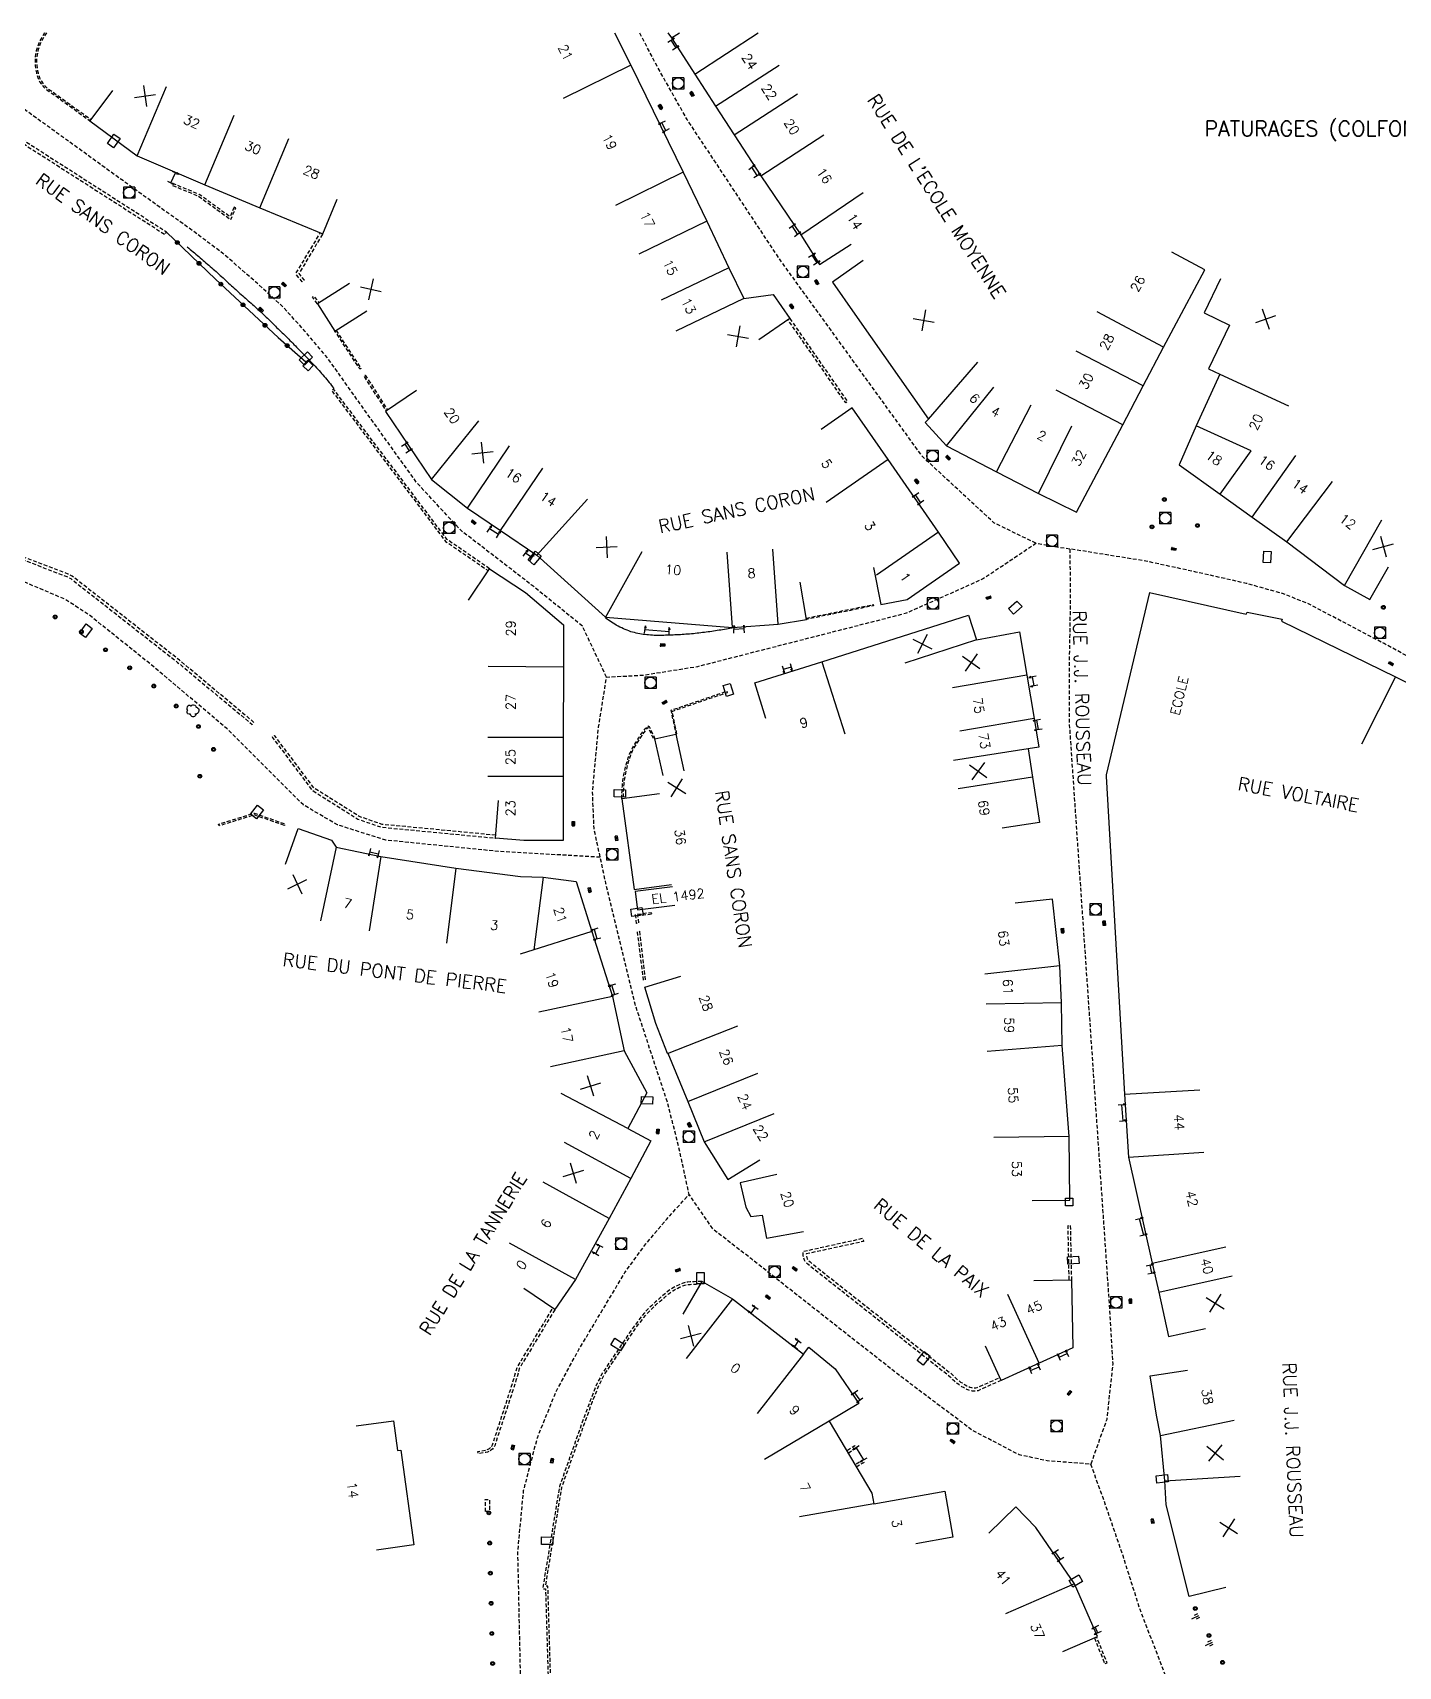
# Model space of a CAD drawing. Header units: millimetres. Extents: x 113000 to 114001, y 121999 to 123000.
# Drawn here: x 113721.6 to 113902.8, y 122783.2 to 123000 of the extents above; entities that cross this region are included whole.
import ezdxf
from ezdxf.enums import TextEntityAlignment as Align

# ---------------------------------------------------------------- set-up
doc = ezdxf.new("R2010")
doc.units = ezdxf.units.MM
doc.linetypes.add('DASHED', pattern=[0.75, 0.5, -0.25])
doc.layers.get('0').update_dxf_attribs({"linetype": 'CONTINUOUS'})
for name, color, linetype in [('W0001', 6, 'DASHED'), ('W0008', 7, 'CONTINUOUS'), ('W0017', 7, 'CONTINUOUS'), ('W0100', 7, 'CONTINUOUS'), ('W0105', 7, 'CONTINUOUS'), ('W0112', 1, 'DASHED'), ('W0211', 2, 'CONTINUOUS'), ('W0300', 7, 'CONTINUOUS'), ('W0322', 7, 'CONTINUOUS'), ('W0400', 7, 'CONTINUOUS'), ('W0420', 7, 'CONTINUOUS'), ('W0980', 7, 'CONTINUOUS'), ('W0984', 7, 'CONTINUOUS'), ('W0989', 7, 'CONTINUOUS'), ('W0991', 7, 'CONTINUOUS'), ('W1102', 7, 'CONTINUOUS'), ('W1471', 7, 'CONTINUOUS')]:
    doc.layers.add(name, color=color, linetype=linetype)
doc.styles.get("Standard").update_dxf_attribs({"font": 'romans.shx', "width": 0.85})

# ---------------------------------------------------------------- blocks, each defined once
blk = doc.blocks.new('t322o')
at = {"color": 0, "linetype": 'Continuous'}
for radius in [0.25, 0.15]:
    blk.add_circle((0, 0), radius, dxfattribs=at)
blk = doc.blocks.new('T400')
for p, q in [((-0.15, 0.3), (0.15, 0.3)), ((-0.15, -0.25), (-0.15, 0.3)), ((-0.15, 0.15), (0.15, 0.15)), ((-0.15, 0), (0.15, 0)), ((0.15, 0.3), (0.15, -0.25)), ((-0.15, -0.15), (0.15, -0.15)), ((-0.15, -0.25), (-0.15, -0.3)), ((-0.15, -0.3), (0.15, -0.3)), ((0.15, -0.3), (0.15, -0.25))]:
    blk.add_line(p, q)
blk = doc.blocks.new('t105o')
for p, q in [((-0.5, 0), (0.5, 0)), ((0.5, 0), (0.2, 0.1)), ((0.5, 0), (0.2, -0.1))]:
    blk.add_line(p, q)
blk = doc.blocks.new('T420')
for p, q in [((0.75, 0.75), (-0.75, 0.75)), ((-0.75, 0.75), (-0.75, -0.75)), ((0.75, 0.75), (0.75, -0.75)), ((0.75, -0.75), (-0.75, -0.75))]:
    blk.add_line(p, q)
blk.add_ellipse((0, 0), major_axis=(-0.53, 0.53), ratio=1, start_param=3.926991, end_param=10.210176)
blk = doc.blocks.new('t112o')
at = {"color": 0, "linetype": 'Continuous'}
for p, q in [((-0.5, 0.5), (0.5, 0.5)), ((-0.5, -0.5), (-0.5, 0.5)), ((0.5, 0.5), (0.5, -0.5)), ((0.5, -0.5), (-0.5, -0.5))]:
    blk.add_line(p, q, dxfattribs=at)
blk = doc.blocks.new('T1471')
at = {"color": 0, "linetype": 'Continuous', "flags": 128}
blk.add_lwpolyline([(-0.75, -0.5), (-0.75, 0.5), (0.75, 0.5), (0.75, -0.5), (-0.75, -0.5)], dxfattribs=at)
blk = doc.blocks.new('T300')
for p, q in [((-0.8, 0.51), (-0.86, 0.34)), ((-0.86, 0.34), (-0.86, 0.17)), ((-0.86, 0.17), (-0.74, 0.06)), ((-0.69, 0.63), (-0.8, 0.51)), ((-0.8, -0.06), (-0.74, 0.06)), ((-0.74, 0.06), (-0.69, 0.11)), ((-0.57, 0.69), (-0.69, 0.63)), ((-0.46, 0.69), (-0.57, 0.69)), ((-0.29, 0.63), (-0.46, 0.69)), ((-0.29, 0.63), (-0.17, 0.74)), ((-0.23, 0.57), (-0.29, 0.63)), ((-0.17, 0.74), (-0.06, 0.8)), ((-0.06, 0.8), (0.06, 0.8)), ((0.06, 0.8), (0.23, 0.74)), ((0.23, 0.74), (0.34, 0.63)), ((0.34, 0.63), (0.4, 0.51)), ((0.46, 0.46), (0.34, 0.46)), ((0.4, 0.51), (0.4, 0.46)), ((0.57, 0.4), (0.46, 0.46)), ((0.57, 0.4), (0.69, 0.29)), ((0.69, 0.29), (0.74, 0.17)), ((0.74, 0.06), (0.69, -0.17)), ((0.74, 0.17), (0.74, 0.06)), ((-0.8, -0.17), (-0.8, -0.06)), ((-0.8, -0.23), (-0.8, -0.17)), ((-0.74, -0.34), (-0.8, -0.23)), ((-0.69, -0.4), (-0.74, -0.34)), ((-0.51, -0.46), (-0.69, -0.4)), ((-0.4, -0.46), (-0.51, -0.46)), ((-0.4, -0.46), (-0.34, -0.46)), ((-0.34, -0.46), (-0.34, -0.4)), ((-0.34, -0.51), (-0.34, -0.46)), ((-0.29, -0.63), (-0.34, -0.51)), ((-0.17, -0.74), (-0.29, -0.63)), ((-0.06, -0.8), (-0.17, -0.74)), ((0.06, -0.8), (-0.06, -0.8)), ((0.17, -0.74), (0.06, -0.8)), ((0.23, -0.69), (0.17, -0.74)), ((0.29, -0.46), (0.23, -0.46)), ((0.29, -0.63), (0.23, -0.69)), ((0.46, -0.4), (0.29, -0.46)), ((0.34, -0.51), (0.29, -0.63)), ((0.34, -0.51), (0.34, -0.46)), ((0.57, -0.34), (0.46, -0.4)), ((0.63, -0.29), (0.57, -0.34)), ((0.69, -0.17), (0.63, -0.29))]:
    blk.add_line(p, q)
blk = doc.blocks.new('t991o')
at = {"color": 0, "linetype": 'Continuous'}
for p, q in [((-1, 1), (1, -1)), ((-1, -1), (1, 1))]:
    blk.add_line(p, q, dxfattribs=at)
blk = doc.blocks.new('t211o')
at = {"color": 0, "linetype": 'Continuous'}
for p, q in [((-0.29, 0.5), (-0.29, 0)), ((0, 1), (0, 0)), ((0.29, 0.5), (0.29, 0))]:
    blk.add_line(p, q, dxfattribs=at)

msp = doc.modelspace()

# ---------------------------------------------------------------- linework, layer by layer
at = {"layer": 'W0001', "flags": 128}
for points in [[(113854.73, 122932.25), (113849.15, 122934.97), (113839.68, 122943.75), (113820.78, 122969.86), (113808.46, 122988.46), (113804.41, 122995.63), (113802.13, 123000)], [(113797.75, 122914.49), (113794.56, 122921.25), (113787.76, 122926.75), (113778.44, 122933.93), (113772.58, 122940.27), (113765.59, 122949.99), (113760.85, 122956.67), (113757.73, 122960.39), (113754.8, 122963.62), (113751.18, 122966.93), (113746.82, 122970.72), (113742.52, 122973.94), (113737.65, 122977.41), (113716.9, 122992.42)], [(113796.91, 122890.59), (113783.36, 122891.36), (113768.44, 122892.86), (113762.05, 122894.88), (113757.51, 122897.53), (113747.34, 122907.67), (113737.68, 122915.84), (113729.12, 122922.71), (113725.88, 122924.82), (113715.58, 122929.19), (113701.23, 122937.6), (113695.38, 122942.11), (113691.01, 122946.48), (113687.44, 122953.24)], [(113802.5, 122700.55), (113801.19, 122704.59), (113797.67, 122710.22), (113795.08, 122715.63), (113792.7, 122721.02), (113789.78, 122728.71), (113788.13, 122735.85), (113787.46, 122744.21), (113786.92, 122762.52), (113786.3, 122783.78), (113785.98, 122798.47), (113786.75, 122806.57), (113788.57, 122813.56), (113791.04, 122819.66), (113794.07, 122825.26), (113797.19, 122830.47), (113800.2, 122835.5), (113802.97, 122839.3), (113805.74, 122842.58), (113808.71, 122845.86), (113807.32, 122852.25), (113805.83, 122858.08), (113801.54, 122871.1), (113797.67, 122887.11), (113796.09, 122894.4), (113795.89, 122899.29), (113796.69, 122907.83), (113797.75, 122914.49), (113802.62, 122914.76), (113809.85, 122915.91), (113837.55, 122923), (113847.65, 122927.51), (113854.73, 122932.25), (113859.24, 122931.5)], [(113927.51, 122906.05), (113916.03, 122910.77), (113900.97, 122918.93), (113890.93, 122924.2), (113887.48, 122925.58), (113882.66, 122926.92), (113875.98, 122928.43), (113869.32, 122929.88), (113859.24, 122931.5), (113859.29, 122924.24), (113859.14, 122915.93), (113859.17, 122908.17), (113860.35, 122890.86), (113862.89, 122854.01), (113864.37, 122832.54), (113864.93, 122823.37), (113864.13, 122816), (113862.01, 122810.06)], [(113929.86, 122710.73), (113928.82, 122712.03), (113925.11, 122716.44), (113918.26, 122725.3), (113910.38, 122734.32), (113904.2, 122740.66), (113898.36, 122746.48), (113892.77, 122752.24), (113886.57, 122759.2), (113880.89, 122766.38), (113876.56, 122772.86), (113872.48, 122780.64), (113868.55, 122790.79), (113866.34, 122797.76), (113863.61, 122805.72), (113862.01, 122810.06), (113856.22, 122810.5), (113852.53, 122811.3), (113846.32, 122814.54), (113837.1, 122821.46), (113824.19, 122831.58), (113817.04, 122837.24), (113811.9, 122841.22), (113808.71, 122845.86)]]:
    msp.add_lwpolyline(points, dxfattribs=at)
at = {"layer": 'W0008', "flags": 128}
msp.add_lwpolyline([(113742.1, 122971.57), (113742.3, 122971.41), (113742.49, 122971.25), (113742.68, 122971.09), (113742.88, 122970.93), (113743.07, 122970.77), (113743.26, 122970.61), (113743.45, 122970.44), (113743.64, 122970.28), (113743.83, 122970.12), (113744.02, 122969.95), (113744.21, 122969.79), (113744.4, 122969.63), (113744.59, 122969.46), (113744.78, 122969.3), (113744.97, 122969.13), (113745.16, 122968.97), (113745.35, 122968.8), (113745.54, 122968.64), (113745.73, 122968.47), (113745.92, 122968.3), (113746.11, 122968.13), (113746.29, 122967.96), (113746.48, 122967.79), (113746.67, 122967.63), (113746.85, 122967.46), (113747.04, 122967.29), (113747.23, 122967.11), (113747.41, 122966.94), (113747.6, 122966.77), (113747.79, 122966.6), (113747.97, 122966.43), (113748.16, 122966.26), (113748.34, 122966.09), (113748.53, 122965.92), (113748.72, 122965.75), (113748.9, 122965.58), (113749.09, 122965.41), (113749.28, 122965.25), (113749.46, 122965.09), (113749.64, 122964.92), (113749.83, 122964.76), (113750.01, 122964.6), (113750.2, 122964.43), (113750.38, 122964.27), (113750.57, 122964.11), (113750.75, 122963.95), (113750.94, 122963.78), (113751.12, 122963.62), (113751.3, 122963.45), (113751.49, 122963.29), (113751.67, 122963.12), (113751.85, 122962.95), (113752.03, 122962.78), (113752.21, 122962.61), (113752.38, 122962.44), (113752.56, 122962.27), (113752.74, 122962.1), (113752.92, 122961.93), (113753.09, 122961.75), (113753.27, 122961.58), (113753.45, 122961.41), (113753.62, 122961.23), (113753.8, 122961.06), (113753.97, 122960.89), (113754.15, 122960.72), (113754.33, 122960.54), (113754.51, 122960.37), (113754.68, 122960.19), (113754.86, 122960.02), (113755.04, 122959.85), (113755.21, 122959.67), (113755.39, 122959.5), (113755.57, 122959.32), (113755.74, 122959.15), (113755.92, 122958.97), (113756.1, 122958.8), (113756.27, 122958.62), (113756.45, 122958.45), (113756.62, 122958.27), (113756.8, 122958.1), (113756.97, 122957.92), (113757.15, 122957.74), (113757.32, 122957.57), (113757.49, 122957.39), (113757.67, 122957.21), (113757.84, 122957.03), (113758.02, 122956.84), (113758.2, 122956.66), (113758.38, 122956.47), (113758.56, 122956.29), (113758.73, 122956.1), (113758.91, 122955.92), (113759.08, 122955.73), (113759.26, 122955.54), (113759.43, 122955.35), (113759.6, 122955.16), (113759.77, 122954.97), (113759.94, 122954.78), (113760.11, 122954.58), (113760.28, 122954.39), (113760.45, 122954.19), (113760.61, 122953.99), (113760.78, 122953.79), (113760.94, 122953.59), (113761.1, 122953.39), (113761.26, 122953.18), (113761.42, 122952.98), (113761.58, 122952.77)], dxfattribs=at)
at = {"layer": 'W0017', "flags": 128}
msp.add_lwpolyline([(113814.62, 122921.01), (113814.38, 122920.97), (113814.13, 122920.93), (113813.89, 122920.89), (113813.65, 122920.85), (113813.41, 122920.81), (113813.16, 122920.77), (113812.92, 122920.73), (113812.68, 122920.7), (113812.44, 122920.66), (113812.19, 122920.62), (113811.95, 122920.59), (113811.71, 122920.55), (113811.46, 122920.52), (113811.22, 122920.49), (113810.98, 122920.46), (113810.73, 122920.42), (113810.49, 122920.39), (113810.25, 122920.36), (113810, 122920.33), (113809.76, 122920.31), (113809.52, 122920.28), (113809.27, 122920.25), (113809.03, 122920.23), (113808.78, 122920.21), (113808.54, 122920.19), (113808.29, 122920.17), (113808.05, 122920.15), (113807.8, 122920.13), (113807.56, 122920.12), (113807.31, 122920.1), (113807.07, 122920.09), (113806.82, 122920.08), (113806.58, 122920.07), (113806.33, 122920.06), (113806.09, 122920.05), (113805.84, 122920.04), (113805.59, 122920.04), (113805.34, 122920.03), (113805.09, 122920.03), (113804.84, 122920.02), (113804.59, 122920.02), (113804.34, 122920.03), (113804.09, 122920.03), (113803.84, 122920.04), (113803.59, 122920.06), (113803.34, 122920.08), (113803.1, 122920.1), (113802.86, 122920.13), (113802.62, 122920.16), (113802.38, 122920.2), (113802.15, 122920.24), (113801.91, 122920.28), (113801.68, 122920.33), (113801.45, 122920.39), (113801.21, 122920.45), (113800.98, 122920.52), (113800.73, 122920.61), (113800.48, 122920.7), (113800.24, 122920.8), (113800, 122920.91), (113799.76, 122921.03), (113799.52, 122921.14), (113799.29, 122921.27), (113799.05, 122921.39), (113798.84, 122921.51), (113798.63, 122921.64), (113798.42, 122921.76), (113798.22, 122921.9), (113798.02, 122922.03), (113797.82, 122922.17), (113797.62, 122922.32)], dxfattribs=at)
at = {"layer": 'W0100', "flags": 128}
for points in [[(113798.82, 123000), (113800.96, 122995.68), (113807.91, 122981.49), (113811.05, 122974.97), (113814, 122968.8), (113815.95, 122964.71), (113819.85, 122965.28), (113822.07, 122962.08), (113817.95, 122959.24)], [(113805.89, 123000), (113806.35, 122999.3), (113809.49, 122994.5), (113812.23, 122990.27), (113814.69, 122986.44), (113818.21, 122981), (113823.53, 122973.16), (113826, 122969.26), (113830.22, 122971.93)], [(113806.29, 122998.99), (113806.94, 122998)], [(113732.18, 122992.32), (113729.19, 122988.32), (113735.44, 122983.65), (113744.45, 122979.82), (113751.75, 122976.74), (113760.08, 122973.3), (113761.99, 122977.92)], [(113805.63, 122987), (113805.09, 122988.05)], [(113817.74, 122981.05), (113817.03, 122982.15)], [(113739.92, 122980.09), (113740.54, 122981.42)], [(113823.11, 122973.27), (113822.39, 122974.36)], [(113831.82, 122969.77), (113827.72, 122966.91), (113830.69, 122962.66), (113830.7, 122962.66), (113840.46, 122948.71), (113840.02, 122948.27), (113842.87, 122945.18), (113849.49, 122941.75), (113855.08, 122938.86), (113860.11, 122936.37), (113866.29, 122947.96), (113868.96, 122953.13), (113871.68, 122958.25), (113877.17, 122968.52), (113872.76, 122970.88)], [(113825, 122970.47), (113825.64, 122969.45)], [(113763.64, 122966.71), (113759.41, 122964.04), (113761.71, 122960.4), (113765.94, 122963.07)], [(113879.23, 122967.34), (113877.05, 122962.84), (113880.43, 122961.21), (113877.62, 122955.41), (113879.16, 122954.67), (113876.02, 122947.84), (113873.74, 122942.64), (113879.2, 122938.75), (113883.43, 122935.73), (113888.05, 122932.45), (113895.71, 122926.66), (113899.06, 122924.77), (113901.52, 122929.12)], [(113772.53, 122952.53), (113768.4, 122949.72), (113774.54, 122940.7), (113779.28, 122936.91), (113783.69, 122933.94), (113788.52, 122930.68), (113797.63, 122922.43), (113814.46, 122921.08), (113820.53, 122921.51), (113824.29, 122922.15), (113823.45, 122927.08)], [(113833.2, 122929.05), (113834.14, 122924.14), (113837.63, 122924.81), (113844.61, 122929.61), (113841.8, 122933.74), (113835.11, 122943.35), (113830.34, 122950.21), (113826.23, 122947.36)], [(113770.97, 122945.41), (113771.54, 122944.52)], [(113839.46, 122937.63), (113838.77, 122938.66)], [(113783.41, 122933.41), (113782.21, 122934.15)], [(113787.85, 122930.36), (113787, 122930.94)], [(113779.44, 122924.72), (113782.21, 122928.88), (113787, 122925.7), (113792.05, 122921.43), (113792.05, 122915.83), (113792, 122906.47), (113792.01, 122901.3), (113791.98, 122892.81), (113786.79, 122892.82), (113783.01, 122893.13), (113783.42, 122898.11)], [(113869.82, 122925.74), (113864.08, 122901.53), (113864.07, 122901.32), (113866.49, 122859.16), (113867.03, 122850.8), (113870.17, 122836.71), (113871.04, 122832.86), (113872.34, 122826.99), (113877.22, 122828.07)], [(113869.82, 122925.74), (113882.65, 122922.84), (113882.79, 122923.09), (113887.4, 122922.16), (113887.32, 122921.92), (113902.44, 122914.53), (113911.42, 122910), (113914.58, 122908.37), (113919.81, 122905.47), (113919.46, 122899.71), (113919.81, 122890.73), (113919.99, 122886.96), (113920.09, 122880.84), (113920.29, 122876.55), (113920.75, 122876.65), (113922.49, 122867.87), (113924.19, 122860.92), (113919.33, 122859.74)], [(113802.85, 122920.8), (113806.06, 122920.56)], [(113816.02, 122920.88), (113814.66, 122920.82)], [(113818.89, 122908.98), (113817.41, 122913.75), (113826.33, 122916.51), (113845.8, 122922.7), (113846.86, 122919.43), (113852.55, 122920.48), (113853.53, 122914.77), (113854.51, 122909.01), (113855.12, 122905.21), (113853.7, 122904.96), (113854.28, 122901.21), (113855.21, 122895.21), (113850.27, 122894.44)], [(113822.25, 122915.83), (113821.21, 122915.5)], [(113854.51, 122913.32), (113854.27, 122914.54)], [(113855.06, 122907.52), (113854.84, 122908.78)], [(113805.26, 122901.43), (113804.18, 122906.32), (113806.96, 122906.93), (113808.03, 122902.05)], [(113804.76, 122899.02), (113799.8, 122898.36), (113801.41, 122886.31), (113806.37, 122886.98)], [(113755.16, 122889.69), (113756.81, 122894.41), (113761.26, 122892.85), (113761.86, 122891.94), (113767.81, 122890.69), (113777.76, 122889.12), (113786.34, 122888.05), (113789.34, 122887.95), (113793.74, 122887.39), (113795.82, 122880.74), (113798.55, 122872.12), (113800.1, 122864.89), (113803.09, 122859.35), (113800.57, 122854.59), (113803.62, 122852.98), (113800.98, 122847.98), (113798.08, 122842.64), (113793.62, 122834.56), (113790.9, 122830.56), (113786.76, 122833.37)], [(113767.46, 122890.99), (113766.33, 122891.26)], [(113806.5, 122886.66), (113801.54, 122886.04), (113801.84, 122883.61), (113806.8, 122884.23)], [(113854.24, 122845.04), (113859.24, 122845.09), (113859.15, 122853.52), (113858.24, 122865.59), (113858.14, 122871.28), (113857.91, 122876.18), (113856.93, 122885.03), (113851.96, 122884.48)], [(113796.52, 122879.73), (113796.14, 122881.02)], [(113798.83, 122872.35), (113798.46, 122873.62)], [(113805.85, 122864.56), (113804.28, 122868.55), (113802.82, 122873.33), (113807.6, 122874.8)], [(113805.88, 122864.58), (113808.55, 122858.16), (113810.72, 122852.83), (113813.84, 122847.81), (113818.09, 122850.45)], [(113866.32, 122855.63), (113866.15, 122857.76)], [(113820.35, 122848.49), (113815.48, 122847.38), (113816.22, 122844.14), (113816.91, 122842.92), (113818.42, 122843.1), (113818.99, 122840.04), (113823.91, 122840.95)], [(113868.46, 122842.65), (113869, 122840.46)], [(113796.86, 122839.03), (113796.28, 122837.96)], [(113869.85, 122836.49), (113870.08, 122835.41)], [(113807.92, 122829.98), (113810.42, 122834.31), (113814.46, 122831.99), (113823.88, 122824.64), (113824.6, 122825.59), (113828.1, 122822.73), (113831.25, 122818.13), (113827.31, 122815.76), (113832.98, 122806.2), (113833.23, 122804.81), (113842.63, 122806.48), (113843.71, 122800.36), (113838.79, 122799.49)], [(113854.45, 122834.41), (113859.45, 122834.51), (113859.63, 122825.49), (113855.15, 122823.46), (113850.12, 122821.18), (113848.05, 122825.73)], [(113817.47, 122830.88), (113816.88, 122830.11)], [(113823.2, 122826.43), (113822.71, 122825.61)], [(113857.81, 122824.26), (113858.89, 122824.75)], [(113854.02, 122822.5), (113855.15, 122822.99)], [(113879.94, 122793.69), (113875.09, 122792.48), (113872.04, 122804.68), (113871.85, 122807.85), (113871.27, 122813.88), (113870.72, 122816.55), (113869.92, 122821.79), (113874.86, 122822.54)], [(113830.68, 122819.54), (113831.37, 122818.54)], [(113764.51, 122815.14), (113769.46, 122815.83), (113770.02, 122811.87), (113770.43, 122811.91), (113772.16, 122799.34), (113767.21, 122798.66)], [(113830.87, 122812.24), (113831.84, 122810.62)], [(113858.3, 122785.19), (113862.89, 122787.18), (113859.85, 122794.18), (113854.74, 122801.64), (113852.07, 122804.39), (113848.48, 122800.92)], [(113858.01, 122797.41), (113857.31, 122798.42)], [(113862.6, 122788.42), (113862.93, 122787.67)]]:
    msp.add_lwpolyline(points, dxfattribs=at)
at = {"layer": 'W0112', "flags": 128}
for points in [[(113723.18, 123000), (113722.5, 122998.83), (113722.4, 122998.59), (113722.3, 122998.34), (113722.22, 122998.09), (113722.14, 122997.84), (113722.07, 122997.59), (113722.01, 122997.33), (113721.97, 122997.09), (113721.93, 122996.85), (113721.91, 122996.61), (113721.9, 122996.36), (113721.9, 122996.11), (113721.91, 122995.87), (113721.93, 122995.62), (113721.96, 122995.37), (113722, 122995.13), (113722.04, 122994.89), (113722.09, 122994.64), (113722.15, 122994.41), (113722.22, 122994.17), (113722.31, 122993.94), (113722.43, 122993.69), (113722.56, 122993.44), (113722.71, 122993.2), (113722.88, 122992.98), (113723.04, 122992.8), (113723.21, 122992.63), (113723.39, 122992.48), (113723.58, 122992.33), (113723.78, 122992.19), (113723.99, 122992.07), (113729.19, 122988.32)], [(113723.42, 123000), (113722.69, 122998.73), (113722.59, 122998.51), (113722.5, 122998.27), (113722.42, 122998.03), (113722.34, 122997.78), (113722.28, 122997.54), (113722.22, 122997.29), (113722.18, 122997.06), (113722.15, 122996.82), (113722.12, 122996.59), (113722.11, 122996.35), (113722.11, 122996.12), (113722.12, 122995.88), (113722.14, 122995.64), (113722.17, 122995.4), (113722.21, 122995.17), (113722.25, 122994.93), (113722.3, 122994.69), (113722.36, 122994.46), (113722.43, 122994.24), (113722.51, 122994.02), (113722.62, 122993.78), (113722.74, 122993.55), (113722.88, 122993.33), (113723.04, 122993.12), (113723.2, 122992.95), (113723.36, 122992.79), (113723.53, 122992.64), (113723.71, 122992.5), (113723.9, 122992.37), (113724.11, 122992.25), (113729.31, 122988.49)], [(113760.05, 122973.25), (113756.92, 122968.04), (113757.62, 122967.14), (113757.35, 122966.94), (113756.61, 122967.89), (113756.56, 122967.99), (113756.56, 122968.1), (113759.77, 122973.43)], [(113759.41, 122964.04), (113758.72, 122964.91), (113758.9, 122965.05), (113759.59, 122964.18)], [(113822.07, 122962.08), (113829.72, 122951.05), (113829.49, 122950.89), (113821.83, 122961.92)], [(113761.85, 122960.49), (113765.16, 122955.44), (113765.02, 122955.35), (113761.71, 122960.4)], [(113782.21, 122928.88), (113776.61, 122932.73), (113761.51, 122952.71), (113761.26, 122952.52), (113776.39, 122932.5), (113782.03, 122928.63)], [(113824.25, 122922.31), (113833.13, 122924.12), (113833.17, 122923.96), (113824.29, 122922.15)], [(113799.8, 122898.36), (113799.79, 122898.6), (113799.79, 122898.84), (113799.8, 122899.08), (113799.81, 122899.31), (113799.82, 122899.55), (113799.83, 122899.79), (113799.85, 122900.03), (113799.88, 122900.28), (113799.9, 122900.54), (113799.93, 122900.79), (113799.97, 122901.04), (113800.01, 122901.29), (113800.06, 122901.54), (113800.11, 122901.79), (113800.16, 122902.04), (113800.22, 122902.3), (113800.28, 122902.55), (113800.34, 122902.8), (113800.41, 122903.05), (113800.48, 122903.29), (113800.56, 122903.54), (113800.64, 122903.79), (113800.72, 122904.03), (113800.81, 122904.27), (113800.91, 122904.51), (113801.02, 122904.74), (113801.13, 122904.96), (113801.24, 122905.18), (113801.36, 122905.4), (113801.49, 122905.61), (113801.62, 122905.82), (113801.75, 122906.03), (113801.89, 122906.24), (113802.02, 122906.45), (113802.16, 122906.65), (113802.3, 122906.86), (113802.44, 122907.06), (113802.59, 122907.26), (113802.74, 122907.45), (113802.89, 122907.64), (113803.05, 122907.83), (113803.21, 122908.02), (113803.39, 122907.92), (113804.18, 122906.32), (113804.04, 122906.24), (113803.27, 122907.8), (113803.25, 122907.82), (113803.17, 122907.73), (113803.02, 122907.54), (113802.87, 122907.35), (113802.72, 122907.16), (113802.57, 122906.96), (113802.43, 122906.76), (113802.29, 122906.56), (113802.16, 122906.36), (113802.02, 122906.15), (113801.89, 122905.94), (113801.75, 122905.74), (113801.63, 122905.53), (113801.5, 122905.32), (113801.38, 122905.1), (113801.27, 122904.89), (113801.16, 122904.67), (113801.06, 122904.45), (113800.96, 122904.21), (113800.87, 122903.97), (113800.79, 122903.73), (113800.71, 122903.49), (113800.64, 122903.25), (113800.57, 122903), (113800.5, 122902.76), (113800.44, 122902.51), (113800.38, 122902.26), (113800.32, 122902.01), (113800.27, 122901.76), (113800.21, 122901.51), (113800.17, 122901.27), (113800.13, 122901.02), (113800.09, 122900.77), (113800.06, 122900.52), (113800.04, 122900.27), (113800.01, 122900.02), (113799.99, 122899.78), (113799.98, 122899.54), (113799.97, 122899.31), (113799.96, 122899.07), (113799.95, 122898.84), (113799.95, 122898.6), (113799.96, 122898.36)], [(113783.04, 122893.51), (113767.96, 122894.95), (113764.92, 122896), (113761.77, 122897.99), (113758.91, 122899.79), (113753.68, 122906.76), (113753.38, 122906.53), (113758.65, 122899.51), (113761.56, 122897.67), (113764.75, 122895.65), (113767.88, 122894.58), (113783.01, 122893.13)], [(113859.15, 122834.53), (113859, 122841.72), (113859.3, 122841.72), (113859.45, 122834.53)], [(113850.12, 122821.18), (113847.08, 122819.81), (113846.85, 122819.75), (113846.6, 122819.74), (113846.34, 122819.75), (113846.07, 122819.8), (113845.82, 122819.88), (113845.58, 122819.98), (113845.36, 122820.09), (113845.13, 122820.21), (113844.92, 122820.34), (113844.7, 122820.47), (113844.5, 122820.61), (113844.3, 122820.76), (113844.1, 122820.91), (113843.91, 122821.08), (113843.72, 122821.25), (113843.54, 122821.43), (113843.37, 122821.61), (113824.49, 122836.56), (113824.3, 122836.72), (113824.14, 122836.9), (113824.01, 122837.11), (113823.91, 122837.39), (113823.86, 122837.68), (113823.83, 122837.99), (113823.84, 122838.29), (113831.76, 122840.03), (113831.85, 122839.61), (113824.26, 122837.95), (113824.28, 122837.73), (113824.32, 122837.5), (113824.39, 122837.3), (113824.48, 122837.16), (113824.6, 122837.03), (113824.76, 122836.9), (113843.66, 122821.93), (113843.85, 122821.72), (113844.02, 122821.56), (113844.19, 122821.4), (113844.37, 122821.24), (113844.55, 122821.1), (113844.74, 122820.96), (113844.94, 122820.83), (113845.14, 122820.7), (113845.34, 122820.58), (113845.55, 122820.47), (113845.76, 122820.37), (113845.97, 122820.28), (113846.18, 122820.21), (113846.38, 122820.18), (113846.6, 122820.17), (113846.78, 122820.18), (113846.94, 122820.22), (113849.95, 122821.56)], [(113810.42, 122834.31), (113810.16, 122834.31), (113809.9, 122834.3), (113809.65, 122834.29), (113809.37, 122834.27), (113809.1, 122834.27), (113808.83, 122834.25), (113808.56, 122834.23), (113808.29, 122834.18), (113808.04, 122834.11), (113807.79, 122834.03), (113807.54, 122833.93), (113807.3, 122833.83), (113807.06, 122833.72), (113806.83, 122833.6), (113806.6, 122833.47), (113806.38, 122833.34), (113806.18, 122833.2), (113805.98, 122833.06), (113805.79, 122832.91), (113805.6, 122832.75), (113805.41, 122832.59), (113805.22, 122832.43), (113805.04, 122832.27), (113804.85, 122832.11), (113804.67, 122831.95), (113804.47, 122831.78), (113804.27, 122831.6), (113804.08, 122831.43), (113803.89, 122831.25), (113803.7, 122831.07), (113803.51, 122830.89), (113803.32, 122830.71), (113803.14, 122830.52), (113802.95, 122830.34), (113802.77, 122830.15), (113801.4, 122828.37), (113797.18, 122822.12), (113796.52, 122820.82), (113795.58, 122818.5), (113793.9, 122813.87), (113791.5, 122807.09), (113789.27, 122793.54), (113789.65, 122793.53), (113790.4, 122767.81), (113791.39, 122739.21), (113791.41, 122738.96), (113791.43, 122738.71), (113791.46, 122738.46), (113791.48, 122738.21), (113791.51, 122737.96), (113791.54, 122737.71), (113791.57, 122737.46), (113791.6, 122737.21), (113791.63, 122736.96), (113791.67, 122736.71), (113791.7, 122736.46), (113791.74, 122736.21), (113791.78, 122735.97), (113791.82, 122735.72), (113791.86, 122735.47), (113791.91, 122735.22), (113791.95, 122734.97), (113791.99, 122734.73), (113792.04, 122734.48), (113792.09, 122734.23), (113792.14, 122733.99), (113792.18, 122733.74), (113792.24, 122733.49), (113792.29, 122733.25), (113792.34, 122733), (113792.4, 122732.76), (113792.45, 122732.51), (113792.51, 122732.27), (113792.57, 122732.02), (113792.63, 122731.78), (113792.69, 122731.53), (113792.76, 122731.29), (113792.82, 122731.05), (113792.89, 122730.81), (113792.96, 122730.56), (113793.03, 122730.32), (113793.1, 122730.08), (113793.18, 122729.84), (113793.25, 122729.6), (113793.33, 122729.36), (113793.41, 122729.13), (113793.49, 122728.89), (113793.57, 122728.65), (113793.66, 122728.41), (113793.74, 122728.18), (113793.83, 122727.94), (113793.91, 122727.71), (113794, 122727.47), (113794.1, 122727.23), (113794.19, 122726.99), (113794.28, 122726.75), (113794.38, 122726.51), (113794.48, 122726.27), (113794.58, 122726.03), (113794.68, 122725.79), (113794.79, 122725.55), (113794.89, 122725.32), (113795, 122725.08), (113795.11, 122724.85), (113795.22, 122724.61), (113795.33, 122724.38), (113799.39, 122715.03), (113799.5, 122714.8), (113799.61, 122714.58), (113799.73, 122714.35), (113799.85, 122714.13), (113799.97, 122713.91), (113800.09, 122713.69), (113800.22, 122713.48), (113800.35, 122713.26), (113800.49, 122713.05), (113800.62, 122712.84), (113800.76, 122712.64), (113800.91, 122712.43), (113801.05, 122712.23), (113801.2, 122712.03), (113801.36, 122711.83), (113801.51, 122711.63), (113801.67, 122711.43), (113801.83, 122711.24), (113802, 122711.05), (113802.17, 122710.87), (113802.35, 122710.69), (113802.53, 122710.51), (113802.71, 122710.34), (113802.9, 122710.17), (113803.09, 122710.01), (113803.29, 122709.85), (113803.49, 122709.7), (113803.69, 122709.55), (113803.9, 122709.4), (113804.11, 122709.26), (113804.33, 122709.13), (113804.55, 122709), (113804.77, 122708.88), (113804.99, 122708.76), (113805.22, 122708.65), (113805.45, 122708.54), (113805.68, 122708.44), (113805.91, 122708.34), (113806.15, 122708.24), (113806.39, 122708.15), (113806.62, 122708.06), (113806.86, 122707.99), (113807.1, 122707.91), (113807.34, 122707.85), (113807.58, 122707.79), (113807.82, 122707.73), (113808.07, 122707.68), (113808.31, 122707.63), (113808.56, 122707.58), (113808.8, 122707.54), (113809.05, 122707.5), (113809.29, 122707.45), (113809.54, 122707.42), (113809.78, 122707.38), (113810.03, 122707.36), (113810.28, 122707.33), (113810.52, 122707.32), (113810.77, 122707.32), (113811.02, 122707.33), (113811.27, 122707.35), (113811.51, 122707.37), (113811.76, 122707.41), (113812, 122707.45), (113812.24, 122707.5), (113812.48, 122707.56), (113840.55, 122712.77), (113840.49, 122713.1), (113812.41, 122707.88), (113812.17, 122707.82), (113811.94, 122707.77), (113811.7, 122707.73), (113811.47, 122707.7), (113811.24, 122707.68), (113811, 122707.66), (113810.77, 122707.65), (113810.53, 122707.65), (113810.3, 122707.67), (113810.06, 122707.68), (113809.82, 122707.71), (113809.58, 122707.74), (113809.35, 122707.78), (113809.1, 122707.82), (113808.86, 122707.86), (113808.62, 122707.91), (113808.38, 122707.96), (113808.14, 122708), (113807.9, 122708.06), (113807.66, 122708.11), (113807.42, 122708.17), (113807.19, 122708.23), (113806.96, 122708.3), (113806.73, 122708.38), (113806.5, 122708.46), (113806.27, 122708.55), (113806.04, 122708.64), (113805.81, 122708.74), (113805.59, 122708.84), (113805.37, 122708.95), (113805.14, 122709.06), (113804.93, 122709.17), (113804.71, 122709.29), (113804.5, 122709.41), (113804.29, 122709.54), (113804.08, 122709.68), (113803.88, 122709.82), (113803.68, 122709.96), (113803.49, 122710.11), (113803.3, 122710.26), (113803.12, 122710.42), (113802.93, 122710.58), (113802.76, 122710.75), (113802.58, 122710.92), (113802.41, 122711.09), (113802.25, 122711.27), (113802.08, 122711.46), (113801.93, 122711.65), (113801.77, 122711.84), (113801.62, 122712.03), (113801.47, 122712.23), (113801.32, 122712.42), (113801.18, 122712.62), (113801.04, 122712.82), (113800.9, 122713.03), (113800.76, 122713.23), (113800.63, 122713.44), (113800.5, 122713.65), (113800.38, 122713.86), (113800.26, 122714.07), (113800.14, 122714.29), (113800.02, 122714.51), (113799.91, 122714.72), (113799.8, 122714.95), (113799.7, 122715.17), (113795.63, 122724.52), (113795.52, 122724.76), (113795.41, 122724.99), (113795.3, 122725.22), (113795.19, 122725.45), (113795.09, 122725.69), (113794.99, 122725.92), (113794.89, 122726.16), (113794.79, 122726.39), (113794.69, 122726.63), (113794.59, 122726.87), (113794.5, 122727.11), (113794.4, 122727.35), (113794.31, 122727.59), (113794.22, 122727.82), (113794.14, 122728.05), (113794.05, 122728.29), (113793.97, 122728.52), (113793.89, 122728.76), (113793.8, 122729), (113793.72, 122729.23), (113793.65, 122729.47), (113793.57, 122729.7), (113793.49, 122729.94), (113793.42, 122730.18), (113793.35, 122730.42), (113793.28, 122730.66), (113793.21, 122730.9), (113793.14, 122731.14), (113793.08, 122731.38), (113793.01, 122731.62), (113792.95, 122731.86), (113792.89, 122732.1), (113792.83, 122732.34), (113792.77, 122732.59), (113792.72, 122732.83), (113792.66, 122733.07), (113792.61, 122733.32), (113792.56, 122733.56), (113792.51, 122733.81), (113792.46, 122734.05), (113792.41, 122734.3), (113792.37, 122734.54), (113792.32, 122734.79), (113792.28, 122735.03), (113792.23, 122735.28), (113792.19, 122735.53), (113792.15, 122735.77), (113792.11, 122736.02), (113792.07, 122736.27), (113792.03, 122736.51), (113791.99, 122736.76), (113791.96, 122737.01), (113791.93, 122737.25), (113791.89, 122737.5), (113791.87, 122737.75), (113791.84, 122737.99), (113791.81, 122738.24), (113791.79, 122738.49), (113791.76, 122738.74), (113791.74, 122738.99), (113791.72, 122739.23), (113790.74, 122767.82), (113789.97, 122793.85), (113789.66, 122793.86), (113791.82, 122807.01), (113794.21, 122813.75), (113795.89, 122818.39), (113796.82, 122820.68), (113797.46, 122821.95), (113801.67, 122828.17), (113803.02, 122829.93), (113803.19, 122830.11), (113803.37, 122830.29), (113803.56, 122830.47), (113803.74, 122830.65), (113803.93, 122830.83), (113804.11, 122831.01), (113804.3, 122831.18), (113804.49, 122831.36), (113804.69, 122831.53), (113804.88, 122831.7), (113805.07, 122831.86), (113805.25, 122832.02), (113805.44, 122832.18), (113805.62, 122832.34), (113805.81, 122832.5), (113805.99, 122832.65), (113806.18, 122832.79), (113806.37, 122832.93), (113806.56, 122833.06), (113806.76, 122833.18), (113806.98, 122833.31), (113807.21, 122833.42), (113807.43, 122833.53), (113807.66, 122833.63), (113807.89, 122833.71), (113808.13, 122833.79), (113808.37, 122833.85), (113808.61, 122833.9), (113808.86, 122833.92), (113809.11, 122833.94), (113809.39, 122833.94), (113809.66, 122833.96), (113809.92, 122833.97), (113810.17, 122833.98), (113810.23, 122833.98)], [(113790.87, 122830.55), (113786.17, 122822.75), (113785.73, 122821.14), (113782.91, 122812.5), (113782.78, 122812.27), (113782.61, 122812.07), (113782.41, 122811.9), (113782.18, 122811.76), (113781.97, 122811.67), (113781.74, 122811.61), (113780.73, 122811.43), (113780.68, 122811.75), (113781.67, 122811.92), (113781.86, 122811.97), (113782.03, 122812.05), (113782.22, 122812.16), (113782.38, 122812.3), (113782.51, 122812.46), (113782.62, 122812.63), (113785.42, 122821.24), (113785.87, 122822.88), (113790.59, 122830.71)], [(113829.84, 122811.53), (113830.88, 122812.23), (113830.69, 122812.51), (113829.65, 122811.82)], [(113830.88, 122809.72), (113832.01, 122810.36), (113831.86, 122810.63), (113830.73, 122809.99)], [(113862.49, 122787.01), (113863.87, 122783.59), (113864.18, 122783.71), (113862.79, 122787.14)]]:
    msp.add_lwpolyline(points, dxfattribs=at)
for points in [[(113750.95, 122908.49), (113741.06, 122916.74), (113726.85, 122927.88), (113726.28, 122928.17), (113716.53, 122931.9), (113698.47, 122943.24), (113694.83, 122946.98), (113692.97, 122950.21), (113692.89, 122950.43), (113692.81, 122950.67), (113692.74, 122950.91), (113692.67, 122951.16), (113692.62, 122951.37), (113692.58, 122951.58), (113692.55, 122951.8), (113692.51, 122952.02), (113692.47, 122952.27), (113692.44, 122952.52), (113692.41, 122952.75), (113692.39, 122952.98), (113692.39, 122953.22), (113692.4, 122953.46), (113692.43, 122953.69), (113692.47, 122953.93), (113692.52, 122954.13), (113692.58, 122954.33), (113692.66, 122954.51), (113692.75, 122954.69), (113692.87, 122954.89), (113693, 122955.09), (113693.15, 122955.27), (113693.31, 122955.44), (113693.49, 122955.61), (113702.37, 122963.97), (113705.05, 122968.84), (113715.64, 122986.18), (113715.79, 122986.37), (113715.97, 122986.53), (113716.17, 122986.66), (113716.37, 122986.75), (113716.6, 122986.81), (113716.85, 122986.86), (113717, 122986.87), (113717.16, 122986.87), (113717.39, 122986.85), (113717.62, 122986.81), (113717.85, 122986.76), (113718.06, 122986.69), (113718.26, 122986.6), (113718.44, 122986.5), (113718.63, 122986.37), (113739.14, 122973.23), (113739.34, 122973.54), (113718.84, 122986.67), (113718.63, 122986.82), (113718.42, 122986.94), (113718.19, 122987.03), (113717.94, 122987.11), (113717.69, 122987.17), (113717.44, 122987.21), (113717.18, 122987.24), (113716.99, 122987.24), (113716.8, 122987.22), (113716.52, 122987.17), (113716.25, 122987.1), (113715.99, 122986.98), (113715.74, 122986.82), (113715.52, 122986.63), (113715.34, 122986.4), (113704.72, 122969.02), (113702.07, 122964.2), (113693.24, 122955.88), (113693.05, 122955.7), (113692.87, 122955.51), (113692.71, 122955.31), (113692.56, 122955.1), (113692.42, 122954.87), (113692.32, 122954.67), (113692.23, 122954.45), (113692.16, 122954.23), (113692.11, 122954), (113692.06, 122953.75), (113692.04, 122953.49), (113692.02, 122953.23), (113692.02, 122952.97), (113692.04, 122952.72), (113692.07, 122952.47), (113692.11, 122952.22), (113692.15, 122951.97), (113692.18, 122951.74), (113692.22, 122951.52), (113692.26, 122951.29), (113692.31, 122951.07), (113692.38, 122950.81), (113692.45, 122950.56), (113692.54, 122950.31), (113692.63, 122950.06), (113694.53, 122946.76), (113698.23, 122942.95), (113716.36, 122931.57), (113726.13, 122927.83), (113726.65, 122927.56), (113740.83, 122916.45), (113750.72, 122908.2)], [(113748.32, 122976.83), (113747.78, 122975.57), (113743.7, 122978.54), (113740.2, 122979.98), (113740.11, 122979.75), (113743.58, 122978.32), (113747.89, 122975.19), (113748.55, 122976.74)], [(113765.73, 122954.56), (113768.67, 122949.96), (113768.5, 122949.86), (113765.57, 122954.46)], [(113807.1, 122906.96), (113806.45, 122909.95), (113813.81, 122912.47), (113813.76, 122912.61), (113806.29, 122910.05), (113806.96, 122906.93)], [(113754.99, 122894.81), (113750.99, 122896.2), (113746.33, 122894.76), (113746.26, 122894.97), (113750.99, 122896.44), (113755.07, 122895.02)], [(113803.71, 122883.02), (113801.88, 122882.8), (113801.99, 122881.84), (113801.74, 122881.81), (113801.6, 122883.01), (113803.68, 122883.27)], [(113802.11, 122880.76), (113802.9, 122874.29), (113802.66, 122874.26), (113801.86, 122880.73)], [(113781.68, 122803.77), (113781.66, 122805.37), (113782.21, 122805.37), (113782.23, 122803.78)]]:
    msp.add_lwpolyline(points, close=True, dxfattribs=at)
at = {"layer": 'W0322', "flags": 128}
msp.add_lwpolyline([(113739.34, 122973.54), (113745.85, 122967.31), (113754.17, 122959.54), (113757.82, 122956.31)], dxfattribs=at)
at = {"layer": 'W1102', "flags": 128}
for points in [[(113806.35, 122999.3), (113807.43, 123000)], [(113809.49, 122994.5), (113817.86, 122999.98)], [(113800.96, 122995.68), (113792, 122991.25)], [(113812.23, 122990.27), (113820.64, 122995.68)], [(113735.44, 122983.65), (113739.36, 122992.85)], [(113814.69, 122986.44), (113823.08, 122991.88)], [(113744.45, 122979.82), (113748.34, 122989.04)], [(113751.75, 122976.74), (113755.57, 122985.98)], [(113818.21, 122981), (113826.6, 122986.43)], [(113807.91, 122981.49), (113798.93, 122977.09)], [(113823.53, 122973.16), (113831.8, 122978.78)], [(113811.05, 122974.97), (113802.05, 122970.62)], [(113814, 122968.8), (113804.98, 122964.49)], [(113815.95, 122964.71), (113806.93, 122960.4)], [(113871.68, 122958.25), (113862.86, 122962.96)], [(113868.96, 122953.13), (113860.08, 122957.73)], [(113840.47, 122948.71), (113847.01, 122956.27)], [(113879.16, 122954.67), (113888.25, 122950.5)], [(113842.87, 122945.18), (113849.16, 122952.95)], [(113866.29, 122947.96), (113857.41, 122952.56)], [(113849.49, 122941.75), (113854.09, 122950.63)], [(113774.54, 122940.7), (113780.79, 122948.51)], [(113855.08, 122938.86), (113859.52, 122947.82)], [(113879.2, 122938.75), (113883.3, 122944.5), (113876.02, 122947.84)], [(113779.28, 122936.91), (113784.87, 122945.2)], [(113835.11, 122943.35), (113826.9, 122937.64)], [(113883.43, 122935.73), (113889.21, 122943.89)], [(113783.69, 122933.94), (113789.28, 122942.23)], [(113888.05, 122932.45), (113894.09, 122940.43)], [(113788.52, 122930.68), (113795.23, 122938.09)], [(113895.71, 122926.66), (113900.63, 122935.36)], [(113841.8, 122933.74), (113833.6, 122928.02)], [(113797.63, 122922.42), (113802.47, 122931.17)], [(113814.46, 122921.08), (113813.74, 122931.05)], [(113820.53, 122921.51), (113819.81, 122931.48)], [(113846.86, 122919.43), (113837.35, 122916.34)], [(113826.33, 122916.51), (113829.36, 122906.98)], [(113792.05, 122915.83), (113782.05, 122915.88)], [(113853.53, 122914.77), (113843.68, 122913.07)], [(113902.44, 122914.53), (113897.93, 122905.61)], [(113854.51, 122909.01), (113844.66, 122907.33)], [(113792, 122906.47), (113782, 122906.46)], [(113853.7, 122904.96), (113843.81, 122903.42)], [(113792.01, 122901.3), (113782.01, 122901.29)], [(113854.28, 122901.21), (113844.4, 122899.68)], [(113761.86, 122891.94), (113759.81, 122882.15)], [(113767.81, 122890.69), (113766.25, 122880.81)], [(113777.76, 122889.12), (113776.52, 122879.19)], [(113789.34, 122887.95), (113788.11, 122878.32)], [(113795.82, 122880.74), (113786.28, 122877.75)], [(113857.91, 122876.18), (113847.97, 122875.08)], [(113798.55, 122872.12), (113788.77, 122870.02)], [(113858.14, 122871.28), (113848.14, 122871.11)], [(113805.85, 122864.56), (113815.16, 122868.22)], [(113800.1, 122864.89), (113790.32, 122862.8)], [(113858.24, 122865.59), (113848.27, 122864.83)], [(113808.55, 122858.16), (113817.81, 122861.93)], [(113800.57, 122854.59), (113791.73, 122859.26)], [(113866.49, 122859.16), (113876.48, 122859.73)], [(113810.72, 122852.83), (113819.98, 122856.61)], [(113800.98, 122847.98), (113792.19, 122852.75)], [(113859.15, 122853.52), (113849.15, 122853.42)], [(113867.03, 122850.8), (113877.01, 122851.44)], [(113798.08, 122842.64), (113789.33, 122847.47)], [(113793.62, 122834.56), (113784.86, 122839.4)], [(113870.17, 122836.71), (113879.93, 122838.9)], [(113871.04, 122832.86), (113880.8, 122835.06)], [(113814.46, 122831.99), (113808.31, 122824.1)], [(113855.15, 122823.46), (113851.03, 122832.57)], [(113823.88, 122824.64), (113817.73, 122816.76)], [(113827.31, 122815.76), (113818.71, 122810.66)], [(113871.27, 122813.88), (113881.06, 122815.89)], [(113871.85, 122807.85), (113881.83, 122808.47)], [(113833.23, 122804.81), (113823.38, 122803.07)], [(113859.85, 122794.18), (113850.68, 122790.21)]]:
    msp.add_lwpolyline(points, dxfattribs=at)

# ---------------------------------------------------------------- block references
at = {"layer": 'W0105'}
for p, rotation in [((113806.29, 122998.99), 32.29363607577095), ((113806.94, 122998), 33.27906482824313), ((113805.09, 122988.05), 204.9389603921158), ((113805.63, 122987), 208.2709639271244), ((113740.54, 122981.42), 334.7705660345549), ((113817.03, 122982.15), 36.49475288345398), ((113739.92, 122980.09), 334.7137188262654), ((113817.74, 122981.05), 31.18033983235638), ((113822.39, 122974.36), 34.06470358574224), ((113823.11, 122973.27), 36.72521283884126), ((113825, 122970.47), 31.62560708759122), ((113825.64, 122969.45), 31.99278797677648), ((113770.97, 122945.41), 32.09042886619033), ((113771.54, 122944.52), 33.73642993903961), ((113838.77, 122938.66), 213.8541693661566), ((113839.46, 122937.63), 215.0596693823827), ((113782.21, 122934.15), 55.30361322324413), ((113783.41, 122933.41), 58.4804058669995), ((113787, 122930.94), 53.06252778127992), ((113787.85, 122930.36), 57.23966106146108), ((113802.85, 122920.8), 82.32324113144972), ((113806.06, 122920.56), 87.91800621826634), ((113814.66, 122920.82), 88.56166986893389), ((113816.02, 122920.88), 93.61141214063096), ((113821.21, 122915.5), 288.0551804989528), ((113822.25, 122915.83), 284.717503626813), ((113854.27, 122914.54), 191.1088675334305), ((113854.51, 122913.32), 189.5198374921023), ((113854.84, 122908.78), 191.0691289112005), ((113855.06, 122907.52), 189.3190048456343), ((113766.33, 122891.26), 257.496361442567), ((113767.46, 122890.99), 255.7149225824241), ((113796.14, 122881.02), 198.5714828768352), ((113796.52, 122879.73), 192.669249960448), ((113798.46, 122873.62), 197.3678641895384), ((113798.83, 122872.35), 196.5056479581592), ((113866.15, 122857.76), 4.319344368769966), ((113866.32, 122855.63), 4.246902965525837), ((113868.46, 122842.65), 12.39174749719128), ((113869, 122840.46), 13.10192983292243), ((113796.86, 122839.03), 152.838543537454), ((113796.28, 122837.96), 149.5251768090766), ((113869.85, 122836.49), 13.19160869476554), ((113870.08, 122835.41), 11.66559348546798), ((113816.88, 122830.11), 142.1899728083544), ((113817.47, 122830.88), 143.3853538900925), ((113822.71, 122825.61), 143.1270665471859), ((113823.2, 122826.43), 142.9876220683044), ((113855.15, 122822.99), 113.5259664355852), ((113857.81, 122824.26), 113.874965445421), ((113858.89, 122824.75), 114.1047236517995), ((113854.02, 122822.5), 111.7109469443755), ((113830.68, 122819.54), 213.3808195621049), ((113831.37, 122818.54), 214.8999194787058), ((113830.87, 122812.24), 212.9402081508899), ((113831.84, 122810.62), 209.3654790497189), ((113857.31, 122798.42), 211.2878889507754), ((113858.01, 122797.41), 213.7383834930799), ((113862.6, 122788.42), 206.1328812924095), ((113862.93, 122787.67), 204.2997897119668)]:
    msp.add_blockref('t105o', p, dxfattribs=dict(at, rotation=rotation))
at = {"layer": 'W0112', "rotation": 316.2990634236829}
msp.add_blockref('t112o', (113758.13, 122955.82), dxfattribs=at)
at = {"layer": 'W0112'}
msp.add_blockref('t112o', (113859.14, 122844.85), dxfattribs=at)
at = {"layer": 'W0211', "rotation": 116.9445584035578}
for p in [(113876.34, 122790), (113878.15, 122786.44)]:
    msp.add_blockref('t211o', p, dxfattribs=at)
at = {"layer": 'W0300'}
msp.add_blockref('T300', (113742.89, 122910.02), dxfattribs=at)
at = {"layer": 'W0322'}
for p, rotation in [((113740.78, 122972.15), 316.2622921297658), ((113743.67, 122969.39), 316.2622921297658), ((113746.57, 122966.63), 316.9565369549529), ((113749.5, 122963.9), 316.9565369549529), ((113752.42, 122961.17), 316.9565369549529), ((113755.37, 122958.47), 318.5385137587726), ((113871.78, 122938.06), 245.7758312919076), ((113870.14, 122934.42), 245.7758312919076), ((113876.17, 122934.6), 55.56727387395422), ((113900.85, 122923.75), 150.3498831304403), ((113724.58, 122922.47), 154.2452716467319), ((113728.06, 122920.52), 144.4039146347578), ((113731.26, 122918.12), 143.3448410787091), ((113734.47, 122915.72), 143.0409898920821), ((113737.66, 122913.31), 138.4673673948549), ((113740.64, 122910.65), 137.5106615939203), ((113743.59, 122907.95), 137.5106615939203), ((113745.6, 122904.9), 62.66047781928468), ((113743.77, 122901.34), 62.66047781928468), ((113782.14, 122803.59), 91.35203293213907), ((113782.24, 122799.59), 91.35203293213907), ((113782.33, 122795.59), 91.35203293213907), ((113782.43, 122791.6), 91.35203293213907), ((113875.89, 122790.9), 116.9445584035578), ((113782.52, 122787.6), 91.35203293213907), ((113877.7, 122787.33), 116.9445584035578), ((113782.63, 122783.6), 91.69541719781311), ((113879.51, 122783.76), 116.9445584035578)]:
    msp.add_blockref('t322o', p, dxfattribs=dict(at, rotation=rotation))
at = {"layer": 'W0400'}
for p, rotation in [((113804.91, 122990.16), 32.70638032812926), ((113809.11, 122991.85), 211.0661382795488), ((113754.94, 122966.58), 225.0199737179044), ((113825.65, 122966.87), 210.6879105481123), ((113751.88, 122963.25), 46.98192121455858), ((113822.31, 122963.68), 35.50567912206073), ((113843.08, 122943.6), 224.8723326239698), ((113838.91, 122940.46), 35.55245352852247), ((113780.11, 122935.03), 229.8736848622133), ((113873.02, 122931.49), 257.4535713981665), ((113848.48, 122925.03), 107.6122376623566), ((113805.19, 122918.75), 269.4541930589878), ((113901.85, 122916.28), 61.81619706254446), ((113805.45, 122911.14), 118.4496444277891), ((113793.34, 122895.04), 359.761589690747), ((113799.07, 122893.1), 189.2465598503576), ((113795.51, 122886.25), 11.83437281543451), ((113863.79, 122881.84), 184.0034673170137), ((113858.27, 122880.86), 4.046274966412167), ((113804.56, 122854.21), 356.3252944399101), ((113808.75, 122855.06), 203.3013056632124), ((113822.71, 122835.99), 231.9183261089316), ((113807.23, 122835.79), 110.1683819957113), ((113819.18, 122832.21), 53.12120603286849), ((113867.27, 122831.68), 184.0632067615317), ((113859.19, 122819.53), 318.3194253547567), ((113785.3, 122812.3), 345.3802706013832), ((113843.69, 122813.09), 51.92009257581135), ((113790.51, 122810.51), 172.2072033469787), ((113870.22, 122802.5), 191.3416174958566)]:
    msp.add_blockref('T400', p, dxfattribs=dict(at, rotation=rotation))
at = {"layer": 'W0420'}
for p in [(113807.26, 122993.27), (113734.4, 122978.77), (113823.81, 122968.28), (113753.66, 122965.54), (113841.01, 122943.83), (113871.9, 122935.58), (113776.86, 122934.29), (113856.87, 122932.57), (113841.07, 122924.25), (113900.4, 122920.36), (113803.58, 122913.74), (113798.49, 122890.94), (113862.65, 122883.67), (113808.66, 122853.51), (113799.67, 122839.28), (113820.05, 122835.57), (113865.38, 122831.53), (113843.7, 122814.77), (113857.46, 122815.12), (113786.86, 122810.73)]:
    msp.add_blockref('T420', p, dxfattribs=at)
at = {"layer": 'W0991'}
for p, rotation in [((113736.5, 122991.6), 323.3017420533466), ((113766.48, 122965.95), 302.2364155839242), ((113839.83, 122961.83), 305.0071865683897), ((113885.24, 122962.01), 334.2006777817644), ((113815.2, 122959.7), 304.6809614158298), ((113781.28, 122944.27), 321.3471069541177), ((113797.77, 122931.74), 317.8596036774823), ((113900.83, 122931.81), 330.5351051872984), ((113839.68, 122918.9), 287.9728784930307), ((113846.14, 122916.44), 279.7632703904436), ((113847.07, 122902.01), 278.8398966630323), ((113807.08, 122899.79), 12.44012069250619), ((113756.72, 122887.03), 340.6615014064118), ((113795.64, 122860.24), 62.16929492131118), ((113793.37, 122848.65), 61.54363069252375), ((113878.53, 122831.43), 282.4201768935907), ((113808.94, 122827.09), 330.0492620476675), ((113878.52, 122811.53), 275.4864840661775), ((113880.32, 122801.61), 281.9250568857709)]:
    msp.add_blockref('t991o', p, dxfattribs=dict(at, rotation=rotation))
at = {"layer": 'W1471'}
for p, rotation in [((113732.35, 122985.62), 234.4510418978748), ((113757.85, 122956.77), 44.0262416878092), ((113788.22, 122930.29), 229.8736848619681), ((113885.43, 122930.42), 266.9055508973972), ((113852, 122923.71), 42.13349930092969), ((113728.65, 122920.64), 52.96570356896638), ((113813.91, 122912.8), 107.1864071324744), ((113799.52, 122899.07), 178.7227721407139), ((113751.36, 122896.58), 52.27619259911233), ((113801.78, 122883.32), 189.2465598511124), ((113803.11, 122858.33), 358.3051793879583), ((113859.69, 122837.13), 3.817628370393307), ((113810.22, 122834.73), 90.48113355437079), ((113799.23, 122825.93), 147.2419176822565), ((113839.85, 122824.1), 231.9183261100569), ((113871.49, 122808.11), 186.1585298879051), ((113789.88, 122799.9), 179.0820014734333), ((113860.04, 122794.56), 29.71351998528021)]:
    msp.add_blockref('T1471', p, dxfattribs=dict(at, rotation=rotation))

# ---------------------------------------------------------------- texts
at = {"layer": 'W0980'}
msp.add_text('PATURAGES (COLFONTAINE)', height=2, dxfattribs=at).set_placement((113895.34, 122987.14), align=Align.MIDDLE)
at = {"layer": 'W0984'}
for s, rotation, p in [('ECOLE', 76.6581, (113873.76, 122912.02)), ('EL 1492', 6.7379, (113807.24, 122885.42))]:
    msp.add_text(s, height=1.25, rotation=rotation, dxfattribs=at).set_placement(p, align=Align.MIDDLE)
at = {"layer": 'W0989'}
for s, rotation, p in [("RUE DE L'ECOLE MOYENNE", 302.694, (113841.54, 122978.27)), ('RUE SANS CORON', 324.3425, (113730.89, 122974.63)), ('RUE SANS CORON', 12.1171, (113814.99, 122936.65)), ('RUE J.J. ROUSSEAU', 271.6856, (113860.84, 122911.72)), ('RUE SANS CORON', 278.6958, (113814.62, 122889)), ('RUE VOLTAIRE', 349.541, (113889.58, 122898.93)), ('RUE DU PONT DE PIERRE', 353.0819, (113769.64, 122875.26)), ('RUE DE LA TANNERIE', 58.304, (113780.05, 122837.99)), ('RUE DE LA PAIX', 320.0728, (113840.83, 122838.76)), ('RUE J.J. ROUSSEAU', 272.4484, (113888.84, 122811.91))]:
    msp.add_text(s, height=1.75, rotation=rotation, dxfattribs=at).set_placement(p, align=Align.MIDDLE)
at = {"layer": 'W0991'}
for s, rotation, p in [('21', 296.3493, (113792.31, 122997.38)), ('24', 302.8679, (113816.74, 122996.18)), ('22', 302.7663, (113819.34, 122992.14)), ('32', 336.9579, (113742.69, 122988.18)), ('20', 302.9001, (113822.33, 122987.52)), ('19', 296.079, (113798.15, 122985.51)), ('30', 337.1423, (113750.82, 122984.73)), ('28', 337.506, (113758.59, 122981.49)), ('16', 304.1844, (113826.66, 122981.02)), ('17', 295.7572, (113803.18, 122975.19)), ('14', 302.2892, (113830.68, 122974.95)), ('15', 295.5493, (113806.21, 122968.86)), ('26', 61.867, (113868.25, 122966.69)), ('13', 295.508, (113808.66, 122963.74)), ('28', 62.0619, (113864.14, 122958.97)), ('30', 62.602, (113861.41, 122953.77)), ('6', 312.6606, (113846.6, 122951.47)), ('20', 304.2685, (113777.25, 122949.15)), ('4', 332.6404, (113849.4, 122949.68)), ('20', 65.3419, (113883.95, 122948.33)), ('2', 332.6166, (113855.5, 122946.52)), ('5', 304.8113, (113826.97, 122942.79)), ('32', 61.9476, (113860.42, 122943.58)), ('18', 324.4964, (113878.37, 122943.57)), ('16', 324.496, (113885.38, 122942.94)), ('16', 326.0212, (113785.39, 122941.23)), ('14', 324.6763, (113889.79, 122939.8)), ('14', 325.958, (113790.02, 122938.11)), ('3', 304.8491, (113832.71, 122934.55)), ('12', 322.8897, (113896.11, 122935.14)), ('10', 355.4041, (113806.6, 122928.73)), ('8', 4.0913, (113816.99, 122928.27)), ('1', 304.1706, (113837.41, 122927.74)), ('29', 91.0833, (113785.04, 122920.96)), ('27', 89.6908, (113785.03, 122911.19)), ('75', 279.6812, (113847.12, 122910.71)), ('9', 17.1851, (113823.94, 122908.44)), ('73', 279.0004, (113847.9, 122906.02)), ('25', 90.0853, (113785, 122903.88)), ('23', 89.8445, (113785, 122897.08)), ('69', 278.8357, (113847.83, 122897.14)), ('36', 277.6163, (113807.54, 122893.26)), ('7', 348.1768, (113763.4, 122884.46)), ('5', 351.0015, (113771.69, 122882.99)), ('3', 354.2498, (113782.85, 122881.57)), ('21', 287.4039, (113791.64, 122882.91)), ('63', 276.3378, (113850.46, 122879.84)), ('19', 287.5505, (113790.51, 122874.32)), ('61', 272.6686, (113851.03, 122873.4)), ('28', 289.0899, (113810.95, 122871.24)), ('59', 270.9807, (113851.19, 122868.31)), ('17', 282.1021, (113792.48, 122867.04)), ('26', 292.8003, (113813.65, 122864.07)), ('24', 292.1753, (113816.11, 122858.14)), ('55', 274.3389, (113851.71, 122859.02)), ('44', 273.6681, (113873.75, 122855.43)), ('2', 62.1693, (113796.11, 122853.75)), ('22', 301.8935, (113818.22, 122854.02)), ('53', 270.5747, (113852.2, 122849.23)), ('20', 287.7929, (113821.76, 122845.19)), ('42', 282.5788, (113875.43, 122845.28)), ('6', 61.0713, (113789.72, 122841.99)), ('0', 55.8146, (113786.47, 122836.49)), ('40', 282.741, (113877.44, 122836.33)), ('45', 24.3486, (113854.5, 122830.85)), ('43', 24.4422, (113849.74, 122828.69)), ('0', 322.0701, (113814.87, 122822.79)), ('38', 279.6949, (113877.49, 122819.01)), ('9', 311.7114, (113822.7, 122817.2)), ('14', 278.0332, (113764.07, 122806.6)), ('7', 298.3872, (113824.11, 122806.96)), ('3', 280.0334, (113836.28, 122802.2)), ('41', 307.2988, (113850.39, 122795.05)), ('37', 293.4422, (113854.95, 122787.9))]:
    msp.add_text(s, height=1.25, rotation=rotation, dxfattribs=at).set_placement(p, align=Align.MIDDLE)

doc.saveas('drawing.dxf')
